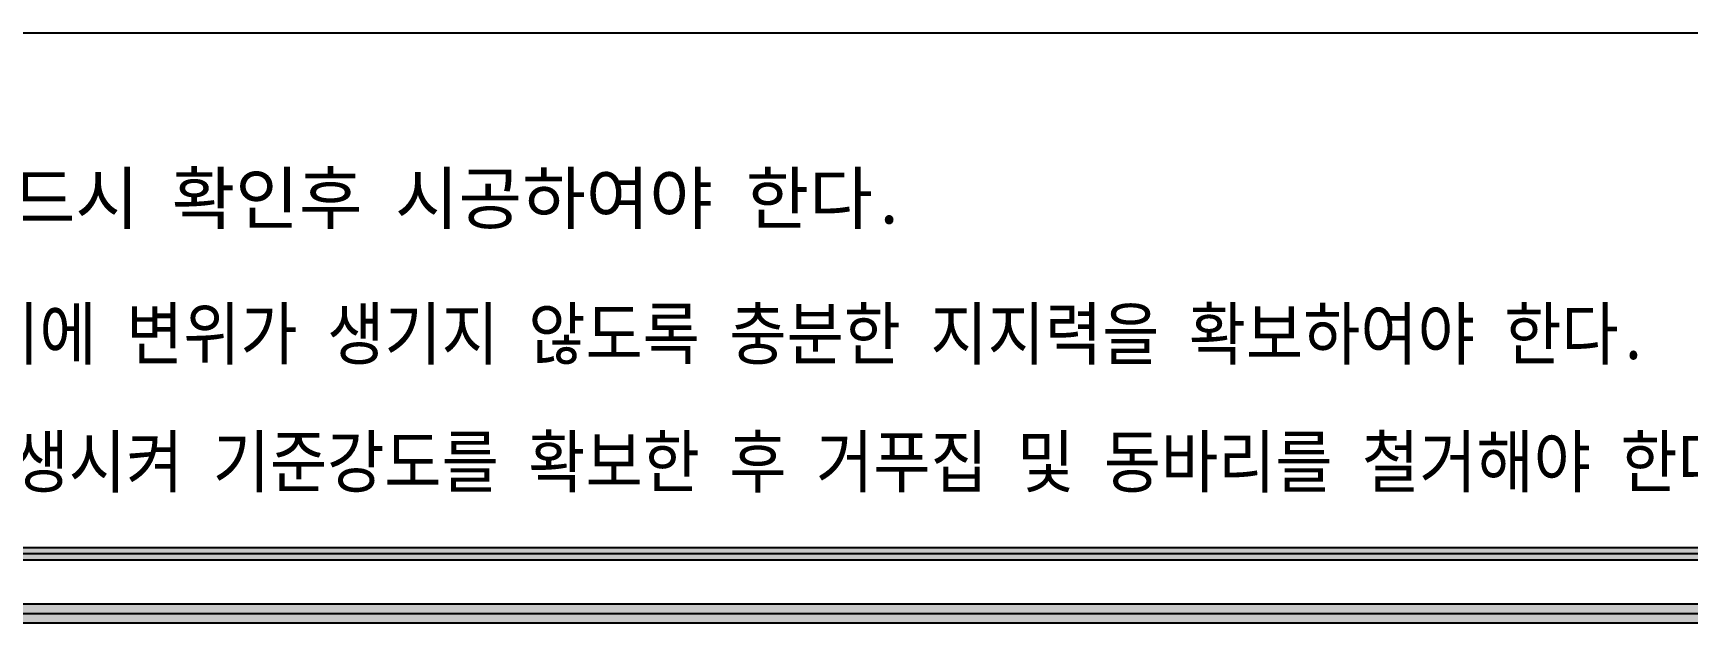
# Model space of a CAD drawing. Extents: x 2558 to 85222, y -662 to 28852.
# Drawn here: x 29998 to 36532, y 5840 to 8168 of the extents above; entities that cross this region are included whole.
import ezdxf

# ---------------------------------------------------------------- set-up
doc = ezdxf.new("R2010")
doc.units = 0
doc.header["$MEASUREMENT"] = 0
doc.layers.get('0').update_dxf_attribs({"linetype": 'CONTINUOUS'})
doc.layers.add('T40', color=3, linetype='CONTINUOUS')
doc.layers.add('TABLE', color=7, linetype='CONTINUOUS')
doc.styles.add('TEXT', font='DotumChe.ttf')
doc.styles.add('돋움체', font='DotumChe.ttf')

# ---------------------------------------------------------------- blocks, each defined once
blk = doc.blocks.new('RCSTD1_STANDARD_OUTLINE')
at = {"color": 2}
blk.add_line((14608.020685, 198.044521), (2840.918608, 198.044521), dxfattribs=at)
for points in [[(2840.918608, 223.044521), (2840.918608, 173.044521), (14583.020685, 223.044521), (14633.020685, 173.044521)], [(168.75, 0), (168.75, -75), (16743.211561, 0), (16818.211561, -75)]]:
    blk.add_solid(points, dxfattribs=at)
at = {"layer": 'TABLE', "color": 7}
for p, q in [((14583.020685, 2253.535354), (4519.994012, 2253.535354)), ((2790.918608, 223.044521), (14583.020685, 223.044521))]:
    blk.add_line(p, q, dxfattribs=at)
at = {"layer": 'TABLE', "color": 2}
for p, q in [((14633.020685, 173.044521), (2840.918608, 173.044521)), ((168.75, -37.5), (16780.711561, -37.5)), ((168.75, -75), (16818.211561, -75))]:
    blk.add_line(p, q, dxfattribs=at)
at = {"layer": 'TABLE'}
blk.add_line((0, 0), (16743.211561, 0), dxfattribs=at)
at = {"layer": 'T40', "style": 'TEXT'}
blk.add_text('시공전 EL 및 좌표를 반드시 확인후 시공하여야 한다.', height=200, dxfattribs=at).set_placement((3665.918608, 1501.238061, 345820.258575))
at = {"layer": 'T40', "style": '돋움체', "width": 0.9}
for s, p in [('구체콘크리트 타설시 동바리에 변위가 생기지 않도록 충분한 지지력을 확보하여야 한다.', (3615.161653, 966.231471)), ('콘크리트 타설후 충분히 양생시켜 기준강도를 확보한 후 거푸집 및 동바리를 철거해야 한다.', (3615.161653, 461.3378))]:
    blk.add_text(s, height=200, dxfattribs=at).set_placement(p)

msp = doc.modelspace()

# ---------------------------------------------------------------- block references
msp.add_blockref('RCSTD1_STANDARD_OUTLINE', (23464.479719, 5914.787746))

doc.saveas('drawing.dxf')
